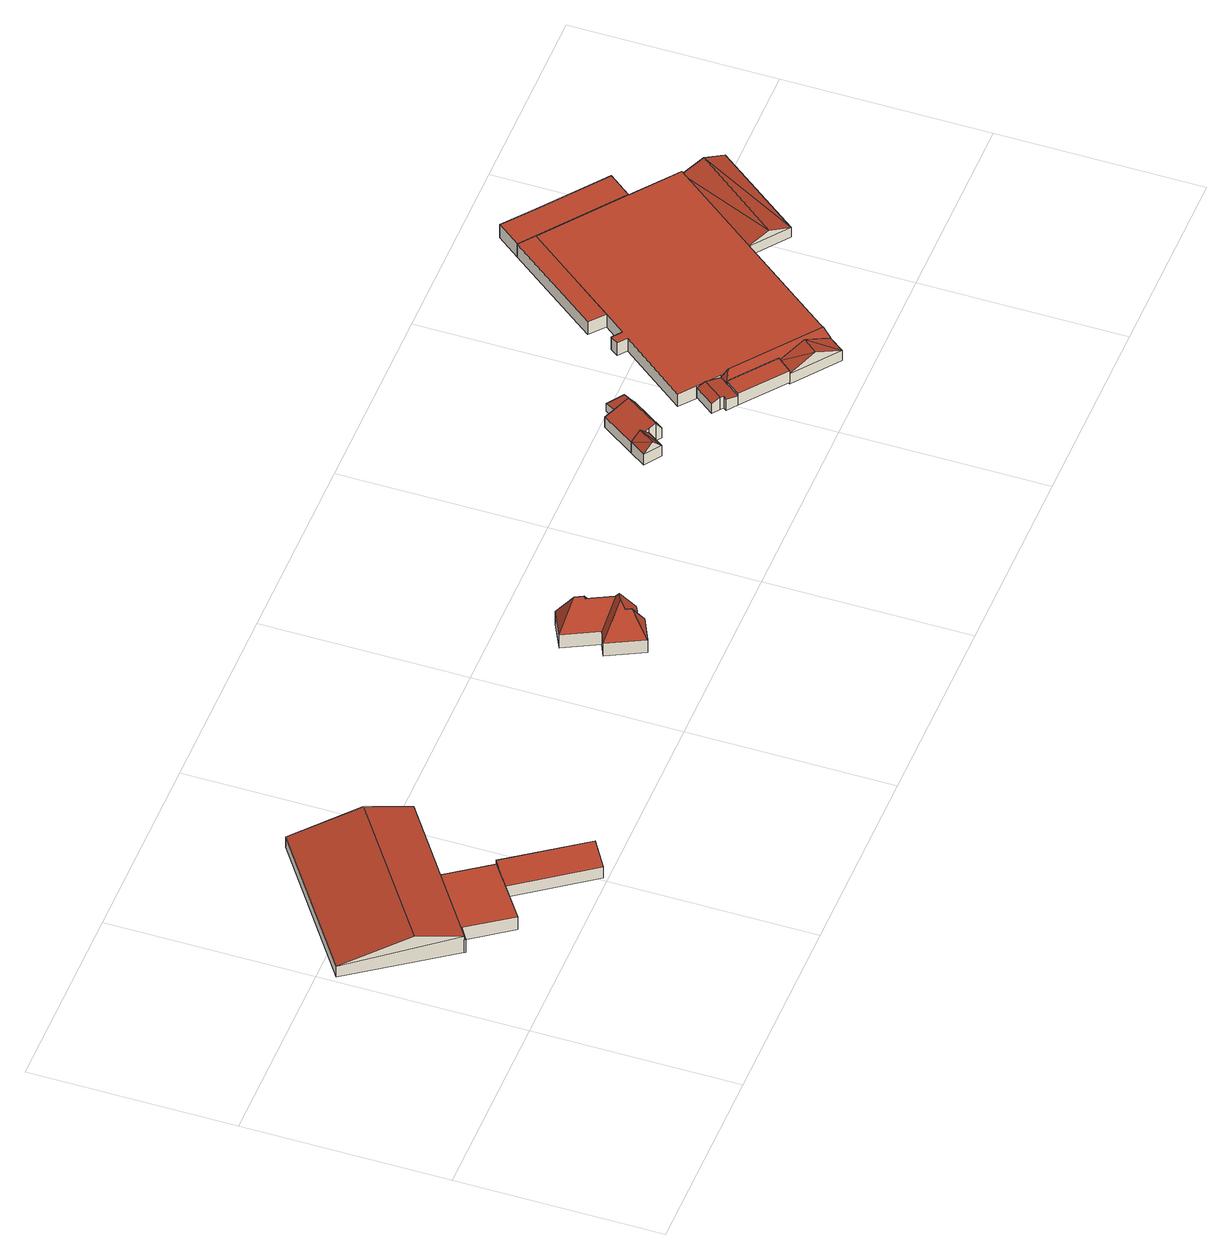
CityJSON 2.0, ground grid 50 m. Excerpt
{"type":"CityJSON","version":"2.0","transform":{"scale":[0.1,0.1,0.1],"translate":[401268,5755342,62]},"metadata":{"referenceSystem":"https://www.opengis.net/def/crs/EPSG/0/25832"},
"CityObjects":{
"building1":{"type":"Building","attributes":{"Gemeindeschluessel":"05515000","Geometrietyp2DReferenz":"3000","function":"31001_2700"},"children":["building1-1","building1-2","building1-3"]},
"building1-1":{"type":"BuildingPart","attributes":{"roofType":"2100","measuredHeight":5.22},"parents":["building1"],"geometry":[{"type":"Solid","lod":"2","boundaries":[[[[0,1,2,3,4]],[[5,6,1,0]],[[7,8,6,5]],[[0,4,9,7,5]],[[2,1,6,8]],[[9,4,3]],[[8,7,9,3,2]]]],"semantics":{"surfaces":[{"type":"WallSurface"},{"type":"RoofSurface"},{"type":"GroundSurface"},{"type":"ClosureSurface"}],"values":[[0,0,0,1,2,0,3]]}}]},
"building1-2":{"type":"BuildingPart","attributes":{"roofType":"1000","measuredHeight":4.04},"parents":["building1"],"geometry":[{"type":"Solid","lod":"2","boundaries":[[[[3,2,10,11]],[[12,13,8,7,14]],[[15,16,13,12]],[[17,18,16,15]],[[19,20,18,17]],[[17,15,12,14,9,3,11,19]],[[2,8,13,16,18,20,10]],[[9,14,7]],[[2,3,9,7,8]],[[20,19,11,10]]]],"semantics":{"surfaces":[{"type":"WallSurface"},{"type":"RoofSurface"},{"type":"GroundSurface"},{"type":"ClosureSurface"}],"values":[[0,0,0,0,0,1,2,0,3,3]]}}]},
"building1-3":{"type":"BuildingPart","attributes":{"roofType":"3100","measuredHeight":7.88},"parents":["building1"],"geometry":[{"type":"Solid","lod":"2","boundaries":[[[[21,22,23,24]],[[25,26,22,21]],[[24,23,20,19,27]],[[21,28,25]],[[27,29,24]],[[24,29,28,21]],[[25,28,29,27]],[[22,26,10,20,23]],[[26,25,27,19,11,10]],[[20,10,11,19]]]],"semantics":{"surfaces":[{"type":"WallSurface"},{"type":"RoofSurface"},{"type":"GroundSurface"},{"type":"ClosureSurface"}],"values":[[0,0,0,0,0,1,1,2,0,3]]}}]},
"building2":{"type":"Building","attributes":{"Gemeindeschluessel":"05515000","Geometrietyp2DReferenz":"3000","function":"31001_1000","roofType":"5000","measuredHeight":12.61},"address":[{"country":"Germany","locality":"Münster","thoroughfareNumber":"38","thoroughfareName":"Altenroxeler Straße"}],"geometry":[{"type":"Solid","lod":"2","boundaries":[[[[30,31,32,33]],[[34,35,31,30]],[[36,37,35,34]],[[38,39,37,36]],[[40,41,39,38]],[[42,43,41,40]],[[44,45,43,42]],[[46,47,45,44]],[[48,49,47,46]],[[33,32,49,48]],[[48,46,50]],[[50,46,44,51]],[[52,51,44,42,53]],[[54,53,42,40,55]],[[55,40,38,56]],[[56,38,36,57]],[[36,34,57]],[[55,56,57,34,30,54]],[[53,54,30,33,52]],[[51,52,33,48,50]],[[31,35,37,39,41,43,45,47,49,32]]]],"semantics":{"surfaces":[{"type":"WallSurface"},{"type":"RoofSurface"},{"type":"GroundSurface"}],"values":[[0,0,0,0,0,0,0,0,0,0,1,1,1,1,1,1,1,1,1,1,2]]}}]},
"building3":{"type":"Building","attributes":{"Gemeindeschluessel":"05515000","Geometrietyp2DReferenz":"3000","function":"31001_2000","roofType":"3100","measuredHeight":5.71},"geometry":[{"type":"Solid","lod":"2","boundaries":[[[[58,59,60,61]],[[62,63,59,58]],[[64,65,63,62]],[[61,60,65,64]],[[58,61,66]],[[58,66,67]],[[66,64,67]],[[62,67,64]],[[66,61,64]],[[67,62,58]],[[59,63,65,60]]]],"semantics":{"surfaces":[{"type":"WallSurface"},{"type":"RoofSurface"},{"type":"GroundSurface"}],"values":[[0,0,0,0,1,1,1,1,0,0,2]]}}]},
"building4":{"type":"Building","attributes":{"Gemeindeschluessel":"05515000","Geometrietyp2DReferenz":"3000","function":"31001_2700"},"children":["building4-1","building4-2"]},
"building4-1":{"type":"BuildingPart","attributes":{"roofType":"2100","measuredHeight":2.84},"parents":["building4"],"geometry":[{"type":"Solid","lod":"2","boundaries":[[[[68,69,70,71]],[[72,73,74,75]],[[71,70,73,72]],[[75,76,68,71,72]],[[69,77,74,73,70]],[[77,76,75,74]],[[69,68,76,77]]]],"semantics":{"surfaces":[{"type":"WallSurface"},{"type":"RoofSurface"},{"type":"GroundSurface"},{"type":"ClosureSurface"}],"values":[[0,0,0,1,2,3,3]]}}]},
"building4-2":{"type":"BuildingPart","attributes":{"roofType":"3100","measuredHeight":5.3},"parents":["building4"],"geometry":[{"type":"Solid","lod":"2","boundaries":[[[[78,60,79,80]],[[81,65,60,78]],[[82,83,65,81]],[[84,75,74,83,82]],[[85,86,69,68,87]],[[80,79,86,85]],[[84,82,81,78,80,88]],[[85,87,88,80]],[[60,65,83,74,77,69,86,79]],[[75,84,88,76]],[[74,75,76,77]],[[68,76,88,87]],[[76,68,69,77]]]],"semantics":{"surfaces":[{"type":"WallSurface"},{"type":"RoofSurface"},{"type":"GroundSurface"},{"type":"ClosureSurface"}],"values":[[0,0,0,0,0,0,1,1,2,0,3,0,3]]}}]},
"building5":{"type":"Building","attributes":{"Gemeindeschluessel":"05515000","Geometrietyp2DReferenz":"3000","function":"51009_1610"},"children":["building5-1","building5-2"]},
"building5-1":{"type":"BuildingPart","attributes":{"roofType":"1000","measuredHeight":3.65},"parents":["building5"],"geometry":[{"type":"Solid","lod":"2","boundaries":[[[[89,90,91,92,93]],[[94,95,90,89]],[[96,97,98,95,94]],[[94,89,93,96]],[[90,95,98,91]],[[97,96,93,92]],[[91,98,97,92]]]],"semantics":{"surfaces":[{"type":"WallSurface"},{"type":"RoofSurface"},{"type":"GroundSurface"},{"type":"ClosureSurface"}],"values":[[0,0,0,1,2,0,3]]}}]},
"building5-2":{"type":"BuildingPart","attributes":{"roofType":"3100","measuredHeight":3.75},"parents":["building5"],"geometry":[{"type":"Solid","lod":"2","boundaries":[[[[99,100,98,97]],[[101,102,100,99]],[[103,104,102,101]],[[105,106,104,103]],[[107,108,106,105]],[[109,110,108,107]],[[111,112,110,109]],[[92,91,112,111]],[[107,105,103,109]],[[101,99,97,92,111,109,103]],[[100,102,104,106,108,110,112,91,98]],[[98,91,92,97]]]],"semantics":{"surfaces":[{"type":"WallSurface"},{"type":"RoofSurface"},{"type":"GroundSurface"},{"type":"ClosureSurface"}],"values":[[0,0,0,0,0,0,0,0,1,1,2,3]]}}]},
"building6":{"type":"Building","attributes":{"Gemeindeschluessel":"05515000","Geometrietyp2DReferenz":"3000","function":"31001_2740"},"children":["building6-1","building6-2","building6-3","building6-4","building6-5","building6-6"]},
"building6-1":{"type":"BuildingPart","attributes":{"roofType":"3100","measuredHeight":4.97},"parents":["building6"],"geometry":[{"type":"Solid","lod":"2","boundaries":[[[[113,114,115,116]],[[117,118,114,113]],[[116,115,119,120]],[[113,121,117]],[[120,122,116]],[[113,116,122]],[[122,121,113]],[[121,122,120]],[[120,117,121]],[[114,118,119,115]],[[118,117,120,119]]]],"semantics":{"surfaces":[{"type":"WallSurface"},{"type":"RoofSurface"},{"type":"GroundSurface"},{"type":"ClosureSurface"}],"values":[[0,0,0,0,0,1,1,1,1,2,3]]}}]},
"building6-2":{"type":"BuildingPart","attributes":{"roofType":"1000","measuredHeight":3.86},"parents":["building6"],"geometry":[{"type":"Solid","lod":"2","boundaries":[[[[123,124,125,126]],[[126,125,127,128,129]],[[130,123,126,129]],[[124,131,127,125]],[[124,123,130,132,131]],[[132,130,129,128]],[[127,131,132,128]]]],"semantics":{"surfaces":[{"type":"WallSurface"},{"type":"RoofSurface"},{"type":"GroundSurface"},{"type":"ClosureSurface"}],"values":[[0,0,1,2,3,0,3]]}}]},
"building6-3":{"type":"BuildingPart","attributes":{"roofType":"1000","measuredHeight":3.8},"parents":["building6"],"geometry":[{"type":"Solid","lod":"2","boundaries":[[[[133,134,135,118,117,136]],[[137,138,139,111,140]],[[141,142,138,137]],[[143,144,142,141]],[[145,146,144,143]],[[147,148,146,145]],[[149,150,148,147]],[[128,127,150,149]],[[151,120,119,152,153]],[[153,132,128,149,147,145,143,141,137,140,133,136,151]],[[135,139,138,142,144,146,148,150,127,131,152,119,118]],[[134,133,140,111]],[[139,135,134,111]],[[127,128,132,131]],[[132,153,152,131]],[[120,151,136,117]],[[118,119,120,117]]]],"semantics":{"surfaces":[{"type":"WallSurface"},{"type":"RoofSurface"},{"type":"GroundSurface"},{"type":"ClosureSurface"}],"values":[[0,0,0,0,0,0,0,0,0,1,2,0,3,3,3,0,3]]}}]},
"building6-4":{"type":"BuildingPart","attributes":{"roofType":"1000","measuredHeight":4},"parents":["building6"],"geometry":[{"type":"Solid","lod":"2","boundaries":[[[[154,155,156,157]],[[158,159,155,154]],[[160,153,152,159,158]],[[157,156,124,123,161]],[[160,158,154,157,161]],[[155,159,152,131,124,156]],[[130,132,153,160,161,123]],[[124,131,132,130,123]],[[131,152,153,132]]]],"semantics":{"surfaces":[{"type":"WallSurface"},{"type":"RoofSurface"},{"type":"GroundSurface"},{"type":"ClosureSurface"}],"values":[[0,0,0,0,1,2,0,3,3]]}}]},
"building6-5":{"type":"BuildingPart","attributes":{"roofType":"5000","measuredHeight":6.2},"parents":["building6"],"geometry":[{"type":"Solid","lod":"2","boundaries":[[[[92,162,163,164,165]],[[111,139,162,92]],[[166,167,168,135,134]],[[111,92,169]],[[169,92,165,170,171,166,172]],[[166,134,172]],[[172,134,111,169]],[[163,162,139,135,168]],[[170,165,164]],[[166,171,167]],[[163,168,167,164]],[[167,171,170,164]],[[139,111,134,135]]]],"semantics":{"surfaces":[{"type":"WallSurface"},{"type":"RoofSurface"},{"type":"GroundSurface"},{"type":"ClosureSurface"}],"values":[[0,0,0,1,1,1,1,2,0,0,3,3,3]]}}]},
"building6-6":{"type":"BuildingPart","attributes":{"roofType":"3100","measuredHeight":6.17},"parents":["building6"],"geometry":[{"type":"Solid","lod":"2","boundaries":[[[[173,174,168,167]],[[175,176,174,173]],[[164,163,176,175]],[[173,177,175]],[[173,167,171,178]],[[178,177,173]],[[177,178,170,164]],[[164,175,177]],[[174,176,163,168]],[[163,164,167,168]],[[171,170,178]],[[171,167,164,170]]]],"semantics":{"surfaces":[{"type":"WallSurface"},{"type":"RoofSurface"},{"type":"GroundSurface"},{"type":"ClosureSurface"}],"values":[[0,0,0,0,1,1,1,1,2,3,0,3]]}}]}
},
"vertices":[
[549,45,72],[549,45,20],[418,229,20],[418,229,60],[418,229,72],[495,6,54],[495,6,20],[364,190,54],[364,190,20],[383,204,60],
[343,335,20],[343,335,60],[278,128,60],[278,128,20],[364,190,60],[204,233,60],[204,233,20],[172,211,60],[172,211,20],[170,214,60],[170,214,20],
[348,697,52],[348,697,20],[2,453,20],[2,453,52],[517,458,70],[517,458,20],[170,214,70],[450,552,99],[104,308,99],
[1190,262,53],[1190,262,14],[1157,246,14],[1157,246,53],[1148,346,53],[1148,346,14],[1215,380,53],[1215,380,14],[1258,292,53],[1258,292,14],[1254,290,53],[1254,290,14],[1291,217,53],[1291,217,14],[1254,198,53],[1254,198,14],[1260,186,53],[1260,186,14],[1200,157,53],[1200,157,14],[1215,201,121],[1209,213,121],[1214,226,140],[1233,236,140],[1237,246,125],[1207,306,125],[1208,309,130],[1198,329,130],
[1795,340,43],[1795,340,10],[1822,379,10],[1822,379,43],[1755,368,43],[1755,368,10],[1782,407,43],[1782,407,10],[1802,393,67],[1775,354,67],
[1905,443,39],[1905,443,10],[1928,476,10],[1928,476,32],[1887,504,32],[1887,504,10],[1864,471,10],[1864,471,39],[1892,452,39],[1892,452,10],
[1822,379,57],[1836,369,10],[1836,369,63],[1782,407,41],[1838,489,41],[1838,489,10],[1864,471,52],[1849,360,41],[1849,360,10],[1905,443,41],[1892,452,63],
[2138,190,46],[2138,190,10],[2031,273,10],[2031,273,38],[2031,273,46],[2108,154,46],[2108,154,10],[2003,236,46],[2003,236,38],[2003,236,10],
[1978,255,45],[1978,255,10],[1984,263,45],[1984,263,10],[1976,269,47],[1976,269,10],[1959,283,38],[1959,283,10],[1996,331,38],[1996,331,10],[2013,317,47],[2013,317,10],[2045,292,38],[2045,292,10],
[2543,308,35],[2543,308,6],[2709,523,6],[2709,523,35],[2453,377,35],[2453,377,6],[2619,592,6],[2619,592,35],[2498,343,56],[2664,557,56],
[2279,854,45],[2279,854,6],[2102,625,6],[2102,625,45],[2139,594,6],[2139,594,44],[2139,594,45],[2318,824,45],[2318,824,6],[2318,824,44],
[2259,126,44],[2259,126,38],[2259,126,6],[2453,377,44],[1996,331,44],[1996,331,6],[2045,292,6],[2045,292,44],[1957,361,44],[1957,361,6],[2084,524,44],[2084,524,6],[2063,541,44],[2063,541,6],[2077,560,44],[2077,560,6],[2099,543,44],[2099,543,6],[2619,592,44],[2509,677,6],[2509,677,44],
[2398,851,46],[2398,851,6],[2323,911,6],[2323,911,46],[2552,732,46],[2552,732,6],[2509,677,46],[2279,854,46],
[2031,273,6],[2138,190,6],[2138,190,37],[2138,190,38],[2244,107,38],[2244,107,37],[2244,107,6],[2047,276,68],[2139,190,38],[2243,108,38],[2242,124,68],
[2216,70,37],[2216,70,6],[2108,154,37],[2108,154,6],[2162,112,68],[2191,149,68]
]}
